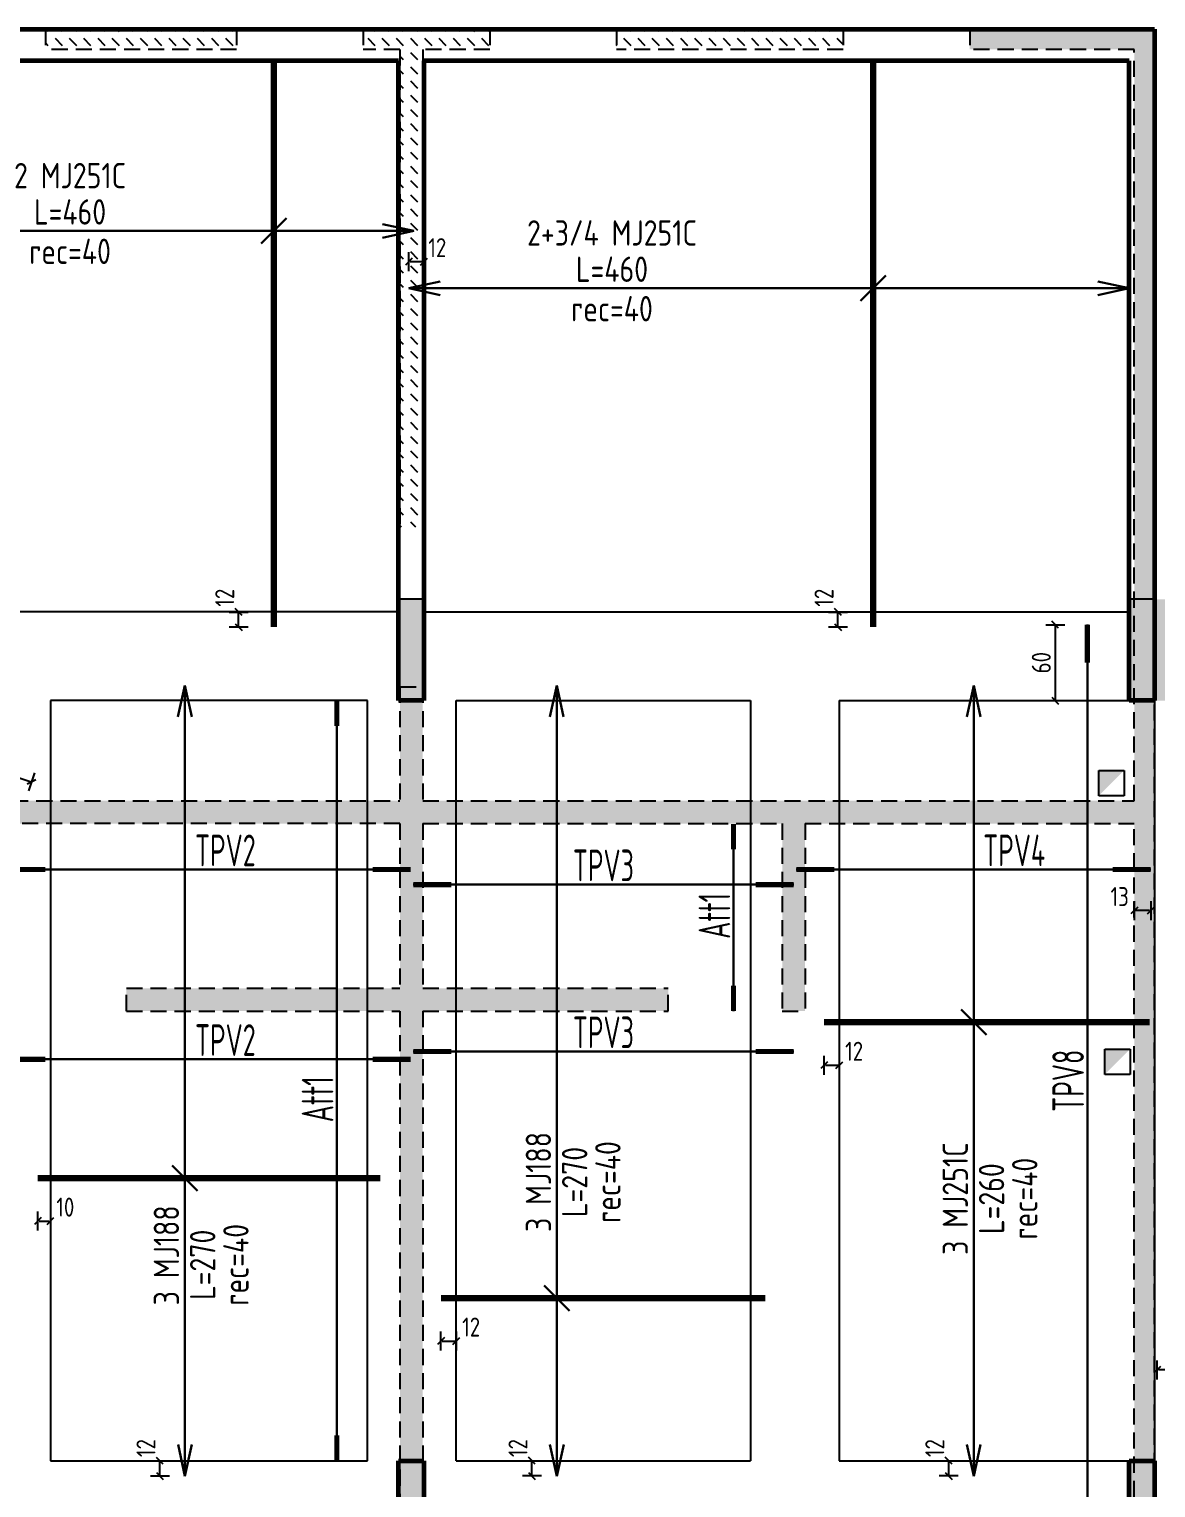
# Model space of a CAD drawing. Header units: millimetres. Extents: x 17235 to 23175, y -25578 to -23029.
# Drawn here: x 20720 to 21610, y -24941 to -23790 of the extents above; entities that cross this region are included whole.
import ezdxf
from ezdxf.enums import TextEntityAlignment as Align

# ---------------------------------------------------------------- set-up
doc = ezdxf.new("R2010")
doc.units = ezdxf.units.MM
doc.linetypes.add('CACHEX2', pattern=[19.05, 12.7, -6.35])
for name, color, linetype, lineweight in [('000-Arm_inf_cotes', 32, 'Continuous', 25), ('000-Arm_inf_txt', 32, 'Continuous', 30), ('000-Arm_inférieures', 32, 'Continuous', 90), ('01_murs_coup', 5, 'Continuous', 60)]:
    doc.layers.add(name, color=color, linetype=linetype, lineweight=lineweight)
for name, color, linetype in [('01_linteaux', 2, 'Continuous'), ('01_murs_sup', 2, 'CACHEX2'), ('01_poch_poteaux', 250, 'Continuous'), ('01_resv', 32, 'Continuous')]:
    doc.layers.add(name, color=color, linetype=linetype)
doc.styles.add('MATTE_TXT', font='isocpeur.ttf', dxfattribs={"width": 0.8})
doc.dimstyles.new('cot50-oblique', dxfattribs={"dimtxt": 15, "dimasz": 1, "dimexe": 7.5, "dimexo": 5, "dimgap": 3.5, "dimtad": 1, "dimdec": 1, "dimrnd": 0.5, "dimtxsty": 'MATTE_TXT', "dimblk": 'cote-bar-oblique', "dimcen": 2.5, "dimse1": 1, "dimse2": 1, "dimclrd": 3, "dimclre": 9, "dimclrt": 256, "dimadec": 1, "dimazin": 2, "dimtfac": 1, "dimtdec": 1, "dimtix": 1, "dimtmove": 2, "dimatfit": 3, "dimldrblk": 'NONE', "dimfxl": 1, "dimarcsym": 0})
pattern_1 = [(135, (20196.5144, 9356.769), (-11.2253202, 9e-16), [7.9375, -7.9375])]

# ---------------------------------------------------------------- blocks, each defined once
blk = doc.blocks.new('cote-bar-oblique')
at = {"color": 40, "linetype": 'Continuous'}
blk.add_line((-2.7, -2.7), (2.7, 2.7), dxfattribs=at)
at = {"linetype": 'Continuous'}
blk.add_line((0, 7.5), (0, -7.5), dxfattribs=at)
blk = doc.blocks.new('*D4')
at = {"layer": '000-Arm_inf_cotes', "color": 3, "lineweight": -2, "ltscale": 200, "transparency": 16777216}
blk.add_line((21021.1, -23973.2), (21031.1, -23973.2), dxfattribs=at)
at = {"layer": 'Defpoints', "color": 0, "ltscale": 200, "transparency": 16777216}
for p in [(21032.1, -23973.2), (21020.1, -23994.3), (21032.1, -23994.3)]:
    blk.add_point(p, dxfattribs=at)
at = {"layer": '000-Arm_inf_cotes', "color": 3, "lineweight": -2, "ltscale": 200, "transparency": 16777216, "rotation": 180}
blk.add_blockref('cote-bar-oblique', (21020.1, -23973.2), dxfattribs=at)
at = {"layer": '000-Arm_inf_cotes', "color": 3, "lineweight": -2, "ltscale": 200, "transparency": 16777216}
blk.add_blockref('cote-bar-oblique', (21032.1, -23973.2), dxfattribs=at)
at = {"layer": '000-Arm_inf_cotes', "ltscale": 200, "transparency": 16777216, "insert": (21042.6, -23962.2), "char_height": 15, "attachment_point": 5, "style": 'MATTE_TXT'}
blk.add_mtext('12', dxfattribs=at)
blk = doc.blocks.new('_None')
blk = doc.blocks.new('*D8')
at = {"layer": '000-Arm_inf_cotes', "color": 3, "lineweight": -2, "ltscale": 200, "transparency": 16777216}
blk.add_line((20885.7, -24260.8), (20885.7, -24250.8), dxfattribs=at)
at = {"layer": 'Defpoints', "color": 0, "ltscale": 200, "transparency": 16777216}
for p in [(20885.7, -24249.8), (20913.4, -24249.8), (20913.4, -24261.8)]:
    blk.add_point(p, dxfattribs=at)
at = {"layer": '000-Arm_inf_cotes', "color": 3, "lineweight": -2, "ltscale": 200, "transparency": 16777216}
for p, rotation in [((20885.7, -24249.8), 90), ((20885.7, -24261.8), 270)]:
    blk.add_blockref('cote-bar-oblique', p, dxfattribs=dict(at, rotation=rotation))
at = {"layer": '000-Arm_inf_cotes', "ltscale": 200, "transparency": 16777216, "insert": (20874.7, -24238.5), "char_height": 15, "attachment_point": 5, "rotation": 90, "style": 'MATTE_TXT'}
blk.add_mtext('12', dxfattribs=at)
blk = doc.blocks.new('*D9')
at = {"layer": '000-Arm_inf_cotes', "color": 3, "lineweight": -2, "ltscale": 200, "transparency": 16777216}
blk.add_line((21359, -24260.8), (21359, -24250.8), dxfattribs=at)
at = {"layer": 'Defpoints', "color": 0, "ltscale": 200, "transparency": 16777216}
for p in [(21359, -24249.8), (21386.8, -24249.8), (21386.8, -24261.8)]:
    blk.add_point(p, dxfattribs=at)
at = {"layer": '000-Arm_inf_cotes', "color": 3, "lineweight": -2, "ltscale": 200, "transparency": 16777216}
for p, rotation in [((21359, -24249.8), 90), ((21359, -24261.8), 270)]:
    blk.add_blockref('cote-bar-oblique', p, dxfattribs=dict(at, rotation=rotation))
at = {"layer": '000-Arm_inf_cotes', "ltscale": 200, "transparency": 16777216, "insert": (21348, -24238.5), "char_height": 15, "attachment_point": 5, "rotation": 90, "style": 'MATTE_TXT'}
blk.add_mtext('12', dxfattribs=at)
blk = doc.blocks.new('*D16')
at = {"layer": '000-Arm_inf_cotes', "color": 3, "lineweight": -2, "ltscale": 200, "transparency": 16777216}
blk.add_line((20675.4, -24368.7), (20721.1, -24383.5), dxfattribs=at)
at = {"layer": 'Defpoints', "color": 0, "ltscale": 200, "transparency": 16777216}
for p in [(20722.1, -24383.8), (20667.1, -24391.3), (20714.6, -24406.7)]:
    blk.add_point(p, dxfattribs=at)
at = {"layer": '000-Arm_inf_cotes', "color": 3, "lineweight": -2, "ltscale": 200, "transparency": 16777216}
for p, rotation in [((20674.5, -24368.4), 162.0529812246943), ((20722.1, -24383.8), 342.0529812246943)]:
    blk.add_blockref('cote-bar-oblique', p, dxfattribs=dict(at, rotation=rotation))
at = {"layer": '000-Arm_inf_cotes', "ltscale": 200, "transparency": 16777216, "insert": (20701.7, -24365.6), "char_height": 15, "attachment_point": 5, "rotation": 342.053, "style": 'MATTE_TXT'}
blk.add_mtext('50', dxfattribs=at)
blk = doc.blocks.new('*D17')
at = {"layer": '000-Arm_inf_cotes', "color": 3, "lineweight": -2, "ltscale": 200, "transparency": 16777216}
blk.add_line((20823.5, -24930.8), (20823.5, -24920.8), dxfattribs=at)
at = {"layer": 'Defpoints', "color": 0, "ltscale": 200, "transparency": 16777216}
for p in [(20823.5, -24919.8), (20843.2, -24919.8), (20843.2, -24931.8)]:
    blk.add_point(p, dxfattribs=at)
at = {"layer": '000-Arm_inf_cotes', "color": 3, "lineweight": -2, "ltscale": 200, "transparency": 16777216}
for p, rotation in [((20823.5, -24919.8), 90), ((20823.5, -24931.8), 270)]:
    blk.add_blockref('cote-bar-oblique', p, dxfattribs=dict(at, rotation=rotation))
at = {"layer": '000-Arm_inf_cotes', "ltscale": 200, "transparency": 16777216, "insert": (20812.5, -24909.7), "char_height": 15, "attachment_point": 5, "rotation": 90, "style": 'MATTE_TXT'}
blk.add_mtext('12', dxfattribs=at)
blk = doc.blocks.new('*D18')
at = {"layer": '000-Arm_inf_cotes', "color": 3, "lineweight": -2, "ltscale": 200, "transparency": 16777216}
blk.add_line((20728.1, -24730.5), (20736.1, -24730.5), dxfattribs=at)
at = {"layer": 'Defpoints', "color": 0, "ltscale": 200, "transparency": 16777216}
for p in [(20727.1, -24696.7), (20737.1, -24696.7), (20737.1, -24730.5)]:
    blk.add_point(p, dxfattribs=at)
at = {"layer": '000-Arm_inf_cotes', "color": 3, "lineweight": -2, "ltscale": 200, "transparency": 16777216, "rotation": 180}
blk.add_blockref('cote-bar-oblique', (20727.1, -24730.5), dxfattribs=at)
at = {"layer": '000-Arm_inf_cotes', "color": 3, "lineweight": -2, "ltscale": 200, "transparency": 16777216}
blk.add_blockref('cote-bar-oblique', (20737.1, -24730.5), dxfattribs=at)
at = {"layer": '000-Arm_inf_cotes', "ltscale": 200, "transparency": 16777216, "insert": (20748.8, -24719.5), "char_height": 15, "attachment_point": 5, "style": 'MATTE_TXT'}
blk.add_mtext('10', dxfattribs=at)
blk = doc.blocks.new('*D19')
at = {"layer": '000-Arm_inf_cotes', "color": 3, "lineweight": -2, "ltscale": 200, "transparency": 16777216}
blk.add_line((21117.3, -24930.7), (21117.3, -24920.7), dxfattribs=at)
at = {"layer": 'Defpoints', "color": 0, "ltscale": 200, "transparency": 16777216}
for p in [(21117.3, -24919.7), (21137, -24919.7), (21137, -24931.7)]:
    blk.add_point(p, dxfattribs=at)
at = {"layer": '000-Arm_inf_cotes', "color": 3, "lineweight": -2, "ltscale": 200, "transparency": 16777216}
for p, rotation in [((21117.3, -24919.7), 90), ((21117.3, -24931.7), 270)]:
    blk.add_blockref('cote-bar-oblique', p, dxfattribs=dict(at, rotation=rotation))
at = {"layer": '000-Arm_inf_cotes', "ltscale": 200, "transparency": 16777216, "insert": (21106.3, -24909.7), "char_height": 15, "attachment_point": 5, "rotation": 90, "style": 'MATTE_TXT'}
blk.add_mtext('12', dxfattribs=at)
blk = doc.blocks.new('*D20')
at = {"layer": '000-Arm_inf_cotes', "color": 3, "lineweight": -2, "ltscale": 200, "transparency": 16777216}
blk.add_line((21046.5, -24825.2), (21056.6, -24825.2), dxfattribs=at)
at = {"layer": 'Defpoints', "color": 0, "ltscale": 200, "transparency": 16777216}
for p in [(21045.5, -24791.4), (21057.6, -24791.4), (21057.6, -24825.2)]:
    blk.add_point(p, dxfattribs=at)
at = {"layer": '000-Arm_inf_cotes', "color": 3, "lineweight": -2, "ltscale": 200, "transparency": 16777216, "rotation": 180}
blk.add_blockref('cote-bar-oblique', (21045.5, -24825.2), dxfattribs=at)
at = {"layer": '000-Arm_inf_cotes', "color": 3, "lineweight": -2, "ltscale": 200, "transparency": 16777216}
blk.add_blockref('cote-bar-oblique', (21057.6, -24825.2), dxfattribs=at)
at = {"layer": '000-Arm_inf_cotes', "ltscale": 200, "transparency": 16777216, "insert": (21069.3, -24814.2), "char_height": 15, "attachment_point": 5, "style": 'MATTE_TXT'}
blk.add_mtext('12', dxfattribs=at)
blk = doc.blocks.new('*D21')
at = {"layer": '000-Arm_inf_cotes', "color": 3, "lineweight": -2, "ltscale": 200, "transparency": 16777216}
blk.add_line((21446.5, -24930.7), (21446.5, -24920.7), dxfattribs=at)
at = {"layer": 'Defpoints', "color": 0, "ltscale": 200, "transparency": 16777216}
for p in [(21446.5, -24919.7), (21466.2, -24919.7), (21466.2, -24931.7)]:
    blk.add_point(p, dxfattribs=at)
at = {"layer": '000-Arm_inf_cotes', "color": 3, "lineweight": -2, "ltscale": 200, "transparency": 16777216}
for p, rotation in [((21446.5, -24919.7), 90), ((21446.5, -24931.7), 270)]:
    blk.add_blockref('cote-bar-oblique', p, dxfattribs=dict(at, rotation=rotation))
at = {"layer": '000-Arm_inf_cotes', "ltscale": 200, "transparency": 16777216, "insert": (21435.5, -24909.7), "char_height": 15, "attachment_point": 5, "rotation": 90, "style": 'MATTE_TXT'}
blk.add_mtext('12', dxfattribs=at)
blk = doc.blocks.new('*D22')
at = {"layer": '000-Arm_inf_cotes', "color": 3, "lineweight": -2, "ltscale": 200, "transparency": 16777216}
blk.add_line((21349.1, -24607.5), (21359.1, -24607.5), dxfattribs=at)
at = {"layer": 'Defpoints', "color": 0, "ltscale": 200, "transparency": 16777216}
for p in [(21348.1, -24573.6), (21360.1, -24573.6), (21360.1, -24607.5)]:
    blk.add_point(p, dxfattribs=at)
at = {"layer": '000-Arm_inf_cotes', "color": 3, "lineweight": -2, "ltscale": 200, "transparency": 16777216, "rotation": 180}
blk.add_blockref('cote-bar-oblique', (21348.1, -24607.5), dxfattribs=at)
at = {"layer": '000-Arm_inf_cotes', "color": 3, "lineweight": -2, "ltscale": 200, "transparency": 16777216}
blk.add_blockref('cote-bar-oblique', (21360.1, -24607.5), dxfattribs=at)
at = {"layer": '000-Arm_inf_cotes', "ltscale": 200, "transparency": 16777216, "insert": (21371.8, -24596.5), "char_height": 15, "attachment_point": 5, "style": 'MATTE_TXT'}
blk.add_mtext('12', dxfattribs=at)
blk = doc.blocks.new('*D48')
at = {"layer": '000-Arm_inf_cotes', "color": 3, "lineweight": -2, "ltscale": 200, "transparency": 16777216}
blk.add_line((21653.1, -24848), (21612.1, -24848), dxfattribs=at)
at = {"layer": 'Defpoints', "color": 0, "ltscale": 200, "transparency": 16777216}
for p in [(21611.1, -24848), (21611.1, -24919.8), (21654.1, -24919.8)]:
    blk.add_point(p, dxfattribs=at)
at = {"layer": '000-Arm_inf_cotes', "color": 3, "lineweight": -2, "ltscale": 200, "transparency": 16777216, "rotation": 180}
blk.add_blockref('cote-bar-oblique', (21611.1, -24848), dxfattribs=at)
at = {"layer": '000-Arm_inf_cotes', "color": 3, "lineweight": -2, "ltscale": 200, "transparency": 16777216}
blk.add_blockref('cote-bar-oblique', (21654.1, -24848), dxfattribs=at)
at = {"layer": '000-Arm_inf_cotes', "ltscale": 200, "transparency": 16777216, "insert": (21632.6, -24837), "char_height": 15, "attachment_point": 5, "style": 'MATTE_TXT'}
blk.add_mtext('43', dxfattribs=at)
blk = doc.blocks.new('*D66')
at = {"layer": '000-Arm_inf_cotes', "color": 3, "lineweight": -2, "ltscale": 200, "transparency": 16777216}
blk.add_line((21605.1, -24485.4), (21594.1, -24485.4), dxfattribs=at)
at = {"layer": 'Defpoints', "color": 0, "ltscale": 200, "transparency": 16777216}
for p in [(21593.1, -24453.1), (21606.1, -24453.1), (21593.1, -24485.4)]:
    blk.add_point(p, dxfattribs=at)
at = {"layer": '000-Arm_inf_cotes', "color": 3, "lineweight": -2, "ltscale": 200, "transparency": 16777216, "rotation": 180}
blk.add_blockref('cote-bar-oblique', (21593.1, -24485.4), dxfattribs=at)
at = {"layer": '000-Arm_inf_cotes', "color": 3, "lineweight": -2, "ltscale": 200, "transparency": 16777216}
blk.add_blockref('cote-bar-oblique', (21606.1, -24485.4), dxfattribs=at)
at = {"layer": '000-Arm_inf_cotes', "ltscale": 200, "transparency": 16777216, "insert": (21581.5, -24474.4), "char_height": 15, "attachment_point": 5, "style": 'MATTE_TXT'}
blk.add_mtext('13', dxfattribs=at)
blk = doc.blocks.new('*D68')
at = {"layer": '000-Arm_inf_cotes', "color": 3, "lineweight": -2, "ltscale": 200, "transparency": 16777216}
blk.add_line((21530.6, -24260.8), (21530.6, -24318.8), dxfattribs=at)
at = {"layer": 'Defpoints', "color": 0, "ltscale": 200, "transparency": 16777216}
for p in [(21556, -24259.8), (21530.6, -24319.8), (21556, -24319.8)]:
    blk.add_point(p, dxfattribs=at)
at = {"layer": '000-Arm_inf_cotes', "color": 3, "lineweight": -2, "ltscale": 200, "transparency": 16777216}
for p, rotation in [((21530.6, -24259.8), 90), ((21530.6, -24319.8), 270)]:
    blk.add_blockref('cote-bar-oblique', p, dxfattribs=dict(at, rotation=rotation))
at = {"layer": '000-Arm_inf_cotes', "ltscale": 200, "transparency": 16777216, "insert": (21519.6, -24289.8), "char_height": 15, "attachment_point": 5, "rotation": 90, "style": 'MATTE_TXT'}
blk.add_mtext('60', dxfattribs=at)

msp = doc.modelspace()

# ---------------------------------------------------------------- hatches: boundary and pattern name
at = {"layer": '01_murs_sup', "ltscale": 0.1}
h = msp.add_hatch(dxfattribs=at)
h.set_pattern_fill('DASH', color=256, scale=2.5, angle=135)
h.set_pattern_definition(pattern_1)
edge = h.paths.add_edge_path()
edge.add_line((21609.07, -23789.75), (21463.09, -23789.75))
edge.add_line((21463.09, -23789.75), (21463.09, -23805.75))
edge.add_line((21463.09, -23805.75), (21593.07, -23805.75))
edge.add_line((21593.07, -23805.75), (21593.07, -24398.81))
edge.add_line((21593.07, -24398.81), (21031.07, -24398.81))
edge.add_line((21031.07, -24398.81), (21031.07, -24308.88))
edge.add_line((21031.07, -24308.88), (21013.07, -24308.88))
edge.add_line((21013.07, -24308.88), (21013.07, -24398.81))
edge.add_line((21013.07, -24398.81), (20421.07, -24398.81))
edge.add_line((20421.07, -24398.81), (20421.07, -23805.75))
edge.add_line((20421.07, -23805.75), (20633.07, -23805.75))
edge.add_line((20633.07, -23805.75), (20633.07, -23789.75))
edge.add_line((20633.07, -23789.75), (20606.07, -23789.75))
edge.add_line((20606.07, -23789.75), (20606.07, -23789.75))
edge.add_line((20606.07, -23789.75), (20401.08, -23789.75))
edge.add_line((20401.08, -23789.75), (20403.7, -24149.71))
edge.add_line((20403.7, -24149.71), (20028.45, -24149.71))
edge.add_line((20028.45, -24149.71), (20025.82, -24309.66))
edge.add_arc((19535.58, -25022.92), 865.5, 31.88506, 55.49792, ccw=False)
edge.add_line((20270.48, -24565.75), (20401.08, -24565.75))
edge.add_line((20401.08, -24565.75), (20401.08, -25173.75))
edge.add_line((20401.08, -25173.75), (20610.07, -25173.75))
edge.add_line((20610.07, -25173.75), (20610.07, -25157.75))
edge.add_line((20610.07, -25157.75), (20421.07, -25157.75))
edge.add_line((20421.07, -25157.75), (20421.07, -24416.81))
edge.add_line((20421.07, -24416.81), (21013.07, -24416.81))
edge.add_line((21013.07, -24416.81), (21013.07, -24546.75))
edge.add_line((21013.07, -24546.75), (20797, -24546.75))
edge.add_line((20797, -24546.75), (20797, -24564.75))
edge.add_line((20797, -24564.75), (21013.07, -24564.75))
edge.add_line((21013.07, -24564.75), (21013.07, -25157.75))
edge.add_line((21013.07, -25157.75), (20910.07, -25157.75))
edge.add_line((20910.07, -25157.75), (20910.07, -25173.75))
edge.add_line((20910.07, -25173.75), (21190.07, -25173.75))
edge.add_line((21190.07, -25173.75), (21190.07, -25157.75))
edge.add_line((21190.07, -25157.75), (21031.07, -25157.75))
edge.add_line((21031.07, -25157.75), (21031.07, -24564.75))
edge.add_line((21031.07, -24564.75), (21225, -24564.75))
edge.add_line((21225, -24564.75), (21225, -24546.75))
edge.add_line((21225, -24546.75), (21031.07, -24546.75))
edge.add_line((21031.07, -24546.75), (21031.07, -24416.81))
edge.add_line((21031.07, -24416.81), (21315, -24416.81))
edge.add_line((21315, -24416.81), (21315, -24564.75))
edge.add_line((21315, -24564.75), (21333, -24564.75))
edge.add_line((21333, -24564.75), (21333, -24416.81))
edge.add_line((21333, -24416.81), (21593.07, -24416.81))
edge.add_line((21593.07, -24416.81), (21593.07, -25157.75))
edge.add_line((21593.07, -25157.75), (21490.07, -25157.75))
edge.add_line((21490.07, -25157.75), (21490.07, -25173.75))
edge.add_line((21490.07, -25173.75), (21609.07, -25173.75))
edge.add_line((21609.07, -25173.75), (21609.07, -23789.75))
edge = h.paths.add_edge_path(flags=16)
edge.add_line((20401.08, -24545.75), (20281.51, -24545.75))
edge.add_arc((19535.58, -25022.92), 885.5, 32.60694, 54.97246)
edge.add_line((20043.82, -24297.81), (20043.82, -24172.75))
edge.add_line((20043.82, -24172.75), (20133.82, -24172.75))
edge.add_line((20133.82, -24172.75), (20133.78, -24350.72))
edge.add_line((20133.78, -24350.72), (20109.63, -24350.72))
edge.add_arc((20049.77, -24449.54), 115.54, 44.36286, 58.79237, ccw=False)
edge.add_line((20132.37, -24368.75), (20401.08, -24368.75))
edge.add_line((20401.08, -24368.75), (20401.08, -24545.75))
h.paths.add_polyline_path([(20401.08, -24350.71), (20236.07, -24350.71), (20236.07, -24165.71), (20401.08, -24165.71)], flags=16)
h.paths.add_polyline_path([(20216.07, -24350.72), (20151.82, -24350.72), (20151.82, -24172.75), (20216.07, -24172.75)], flags=16)
h = msp.add_hatch(dxfattribs=at)
h.set_pattern_fill('DASH', color=256, scale=2.5, angle=135)
h.set_pattern_definition(pattern_1)
h.paths.add_polyline_path([(21084.07, -23789.75), (20984.07, -23789.75), (20984.07, -23805.75), (21013.07, -23805.75), (21013.07, -24182.81), (21031.07, -24182.81), (21031.07, -23805.75), (21084.07, -23805.75)])
h.paths.add_polyline_path([(21363.09, -23789.75), (21184.07, -23789.75), (21184.07, -23805.75), (21363.09, -23805.75)])
h.paths.add_polyline_path([(20884.07, -23789.75), (20733.07, -23789.75), (20733.07, -23805.75), (20884.07, -23805.75)])
at = {"layer": '01_poch_poteaux', "ltscale": 200}
h = msp.add_hatch(color=256, dxfattribs=at)
h.dxf.hatch_style = 1
h.paths.add_polyline_path([(21032.07, -24239.75), (21022.55, -24239.75), (21022.55, -24308.88), (21031.07, -24308.88), (21031.07, -24319.75), (21032.07, -24319.75)])
h.paths.add_polyline_path([(21022.55, -24239.75), (21012.07, -24239.75), (21012.07, -24319.75), (21013.07, -24319.75), (21013.07, -24308.88), (21022.55, -24308.88)])
h.paths.add_polyline_path([(21022.55, -24308.88), (21013.07, -24308.88), (21013.07, -24319.75), (21022.55, -24319.75)])
h.paths.add_polyline_path([(21031.07, -24308.88), (21022.55, -24308.88), (21022.55, -24319.75), (21031.07, -24319.75)])
h = msp.add_hatch(color=256, dxfattribs=at)
h.dxf.hatch_style = 1
h.paths.add_polyline_path([(21593.07, -24239.75), (21589.07, -24239.75), (21589.07, -24319.75), (21593.07, -24319.75)])
h = msp.add_hatch(color=256, dxfattribs=at)
h.dxf.hatch_style = 1
h.paths.add_polyline_path([(21601.57, -24239.75), (21593.07, -24239.75), (21593.07, -24319.75), (21601.57, -24319.75)])
h.paths.add_polyline_path([(21609.07, -24239.75), (21601.57, -24239.75), (21601.57, -24319.75), (21609.07, -24319.75)])
h.paths.add_polyline_path([(21619.57, -24239.75), (21611.07, -24239.75), (21611.07, -24319.75), (21619.57, -24319.75)])
h.paths.add_polyline_path([(21627.07, -24239.75), (21619.57, -24239.75), (21619.57, -24319.75), (21627.07, -24319.75)])
h.paths.add_polyline_path([(21631.07, -24239.75), (21627.07, -24239.75), (21627.07, -24319.75), (21631.07, -24319.75)])
h = msp.add_hatch(color=256, dxfattribs=at)
h.dxf.hatch_style = 1
h.paths.add_polyline_path([(21022.55, -24919.75), (21013.07, -24919.75), (21013.07, -24999.77), (21022.55, -24999.77)])
h.paths.add_polyline_path([(21031.07, -24919.75), (21022.55, -24919.75), (21022.55, -24999.77), (21031.07, -24999.77)])
h.paths.add_polyline_path([(21013.07, -24919.75), (21012.07, -24919.75), (21012.07, -24999.77), (21013.07, -24999.77)])
h.paths.add_polyline_path([(21032.07, -24919.75), (21031.07, -24919.75), (21031.07, -24999.77), (21032.07, -24999.77)])
h = msp.add_hatch(color=256, dxfattribs=at)
h.dxf.hatch_style = 1
h.paths.add_polyline_path([(21593.07, -24919.75), (21589.07, -24919.75), (21589.07, -24999.77), (21593.07, -24999.77)])
h.paths.add_polyline_path([(21601.58, -24919.75), (21593.07, -24919.75), (21593.07, -24999.77), (21601.58, -24999.77)])
h.paths.add_polyline_path([(21609.07, -24919.75), (21601.58, -24919.75), (21601.58, -24999.77), (21609.07, -24999.77)])

# ---------------------------------------------------------------- linework, layer by layer
at = {"layer": '000-Arm_inf_txt'}
for p, q in [((20903.44, -23959.03), (20923.44, -23939.03)), ((21376.77, -24004.28), (21396.77, -23984.28)), ((21476.2, -24583.64), (21456.2, -24563.64)), ((20853.19, -24706.73), (20833.19, -24686.73)), ((21146.98, -24801.39), (21126.98, -24781.39))]:
    msp.add_line(p, q, dxfattribs=at)
at = {"layer": '000-Arm_inf_txt', "ltscale": 3}
for p, q in [((21024.07, -23949.03), (20999.2, -23943.62)), ((21024.07, -23949.03), (20999.2, -23954.43)), ((21020.07, -23994.28), (21044.95, -23988.87)), ((21589.07, -23994.28), (21564.2, -23988.87)), ((21020.07, -23994.28), (21044.95, -23999.69)), ((21589.07, -23994.28), (21564.2, -23999.69)), ((20843.19, -24307.75), (20837.79, -24332.62)), ((20843.19, -24307.75), (20848.6, -24332.62)), ((21136.98, -24307.74), (21131.57, -24332.62)), ((21136.98, -24307.74), (21142.38, -24332.62)), ((21466.2, -24307.74), (21460.79, -24332.62)), ((21466.2, -24307.74), (21471.6, -24332.62)), ((20843.21, -24931.76), (20837.8, -24906.88)), ((20843.21, -24931.76), (20848.61, -24906.88)), ((21136.99, -24931.75), (21131.58, -24906.87)), ((21136.99, -24931.75), (21142.4, -24906.87)), ((21466.21, -24931.75), (21460.8, -24906.87)), ((21466.21, -24931.75), (21471.62, -24906.87))]:
    msp.add_line(p, q, dxfattribs=at)
at = {"layer": '000-Arm_inf_txt', "ltscale": 50}
for p, q in [((20592.07, -23949.03), (21024.07, -23949.03)), ((21020.07, -23994.28), (21589.07, -23994.28)), ((20843.21, -24931.76), (20843.19, -24307.75)), ((21136.99, -24931.75), (21136.98, -24307.74)), ((21466.21, -24931.75), (21466.2, -24307.74))]:
    msp.add_line(p, q, dxfattribs=at)
at = {"layer": '000-Arm_inf_txt', "ltscale": 20}
for p, q in [((21555.98, -24259.75), (21555.98, -24979.75)), ((20963.19, -24319.75), (20963.18, -24919.75)), ((21276.61, -24417.17), (21276.61, -24564.75)), ((21021.55, -24453.13), (20703.08, -24453.12)), ((21606.07, -24453.13), (21326.07, -24453.12)), ((21324.07, -24464.98), (21023.55, -24464.98)), ((21021.55, -24602.85), (20703.08, -24602.85)), ((21324.07, -24596.75), (21023.55, -24596.75))]:
    msp.add_line(p, q, dxfattribs=at)
at = {"layer": '000-Arm_inf_txt', "ltscale": 20, "const_width": 4}
for points in [[(21555.98, -24259.75), (21555.98, -24289.75)], [(20963.19, -24319.75), (20963.19, -24339.75)], [(21276.61, -24417.17), (21276.61, -24437.17)], [(20703.08, -24453.12), (20733.08, -24453.12)], [(21021.55, -24453.12), (20991.55, -24453.12)], [(21326.07, -24453.12), (21356.07, -24453.12)], [(21606.07, -24453.12), (21576.07, -24453.12)], [(21023.55, -24464.98), (21053.55, -24464.98)], [(21324.07, -24464.98), (21294.07, -24464.98)], [(21276.61, -24564.75), (21276.61, -24544.75)], [(20703.08, -24602.84), (20733.08, -24602.84)], [(21021.55, -24602.85), (20991.55, -24602.85)], [(21023.55, -24596.75), (21053.55, -24596.75)], [(21324.07, -24596.75), (21294.07, -24596.75)], [(20963.18, -24919.75), (20963.18, -24899.75)]]:
    msp.add_lwpolyline(points, dxfattribs=at)
at = {"layer": '000-Arm_inférieures', "ltscale": 100, "const_width": 5}
for points in [[(20913.44, -24261.75), (20913.44, -23814.75)], [(21386.77, -24261.75), (21386.77, -23814.75)], [(21605.07, -24573.64), (21348.07, -24573.64)], [(20997.55, -24696.74), (20727.07, -24696.74)], [(21301.55, -24791.39), (21045.55, -24791.39)]]:
    msp.add_lwpolyline(points, dxfattribs=at)
at = {"layer": '01_linteaux', "ltscale": 0.1}
for p, q in [((21012.07, -24249.75), (20604.07, -24249.75)), ((21032.07, -24249.75), (21589.07, -24249.75)), ((20737.08, -24319.75), (20737.07, -24919.76)), ((20987.55, -24319.75), (20737.08, -24319.75)), ((20987.55, -24919.75), (20987.55, -24319.75)), ((21057.55, -24919.75), (21057.55, -24319.75)), ((21057.55, -24319.75), (21290.07, -24319.75)), ((21290.07, -24319.75), (21290.07, -24919.75)), ((21360.07, -24319.75), (21360.07, -24919.75)), ((21360.07, -24319.75), (21589.07, -24319.75)), ((21609.07, -24319.75), (21609.07, -24919.75)), ((20737.07, -24919.76), (20987.55, -24919.75)), ((21057.55, -24919.75), (21290.07, -24919.75)), ((21360.07, -24919.75), (21589.07, -24919.75))]:
    msp.add_line(p, q, dxfattribs=at)
at = {"layer": '01_murs_coup'}
for p, q in [((20117.98, -23789.75), (21609.07, -23789.75)), ((21609.07, -23789.75), (21609.07, -24319.75)), ((21012.07, -23814.75), (20604.07, -23814.75)), ((21012.07, -24319.75), (21012.07, -23814.75)), ((21589.07, -23814.75), (21032.07, -23814.75)), ((21032.07, -23814.75), (21032.07, -24319.75)), ((21589.07, -24319.75), (21589.07, -23814.75)), ((21032.07, -24319.75), (21012.07, -24319.75)), ((21609.07, -24319.75), (21589.07, -24319.75)), ((21012.07, -25422.75), (21012.07, -24919.75)), ((21012.07, -24919.75), (21032.07, -24919.75)), ((21032.07, -24919.75), (21032.07, -25422.75)), ((21589.07, -25422.75), (21589.07, -24919.75)), ((21589.07, -24919.75), (21609.07, -24919.75)), ((21609.07, -24919.75), (21609.07, -25447.75))]:
    msp.add_line(p, q, dxfattribs=at)
at = {"layer": '01_murs_sup'}
for p, q in [((20884.07, -23789.75), (20733.07, -23789.75)), ((20733.07, -23789.75), (20733.07, -23805.75)), ((20884.07, -23789.75), (20884.07, -23805.75)), ((21084.07, -23789.75), (20984.07, -23789.75)), ((20984.07, -23789.75), (20984.07, -23805.75)), ((21084.07, -23789.75), (21084.07, -23805.75)), ((21363.09, -23789.75), (21184.07, -23789.75)), ((21184.07, -23789.75), (21184.07, -23805.75)), ((21363.09, -23789.75), (21363.09, -23805.75)), ((21609.07, -23789.75), (21463.09, -23789.75)), ((21463.09, -23789.75), (21463.09, -23805.75)), ((21609.07, -25173.75), (21609.07, -23789.75)), ((20884.07, -23805.75), (20733.07, -23805.75)), ((21013.07, -23805.75), (20984.07, -23805.75)), ((21013.07, -23805.75), (21013.07, -24182.81)), ((21084.07, -23805.75), (21031.07, -23805.75)), ((21031.07, -23805.75), (21031.07, -24182.81)), ((21363.09, -23805.75), (21184.07, -23805.75)), ((21593.07, -23805.75), (21463.09, -23805.75)), ((21593.07, -24398.81), (21593.07, -23805.75)), ((21013.07, -24308.88), (21013.07, -24398.81)), ((21013.07, -24308.88), (21031.07, -24308.88)), ((21031.07, -24308.88), (21031.07, -24398.81)), ((20421.08, -24398.81), (21013.07, -24398.81)), ((21031.07, -24398.81), (21593.07, -24398.81)), ((21013.07, -24416.81), (20421.07, -24416.81)), ((21013.07, -24416.81), (21013.07, -24546.75)), ((21031.07, -24416.81), (21031.07, -24546.75)), ((21031.07, -24416.81), (21315, -24416.81)), ((21315, -24416.81), (21315, -24564.75)), ((21333, -24416.81), (21333, -24564.75)), ((21333, -24416.81), (21593.07, -24416.81)), ((21593.07, -25157.75), (21593.07, -24416.81)), ((20797, -24546.75), (21013.07, -24546.75)), ((20797, -24564.75), (20797, -24546.75)), ((21031.07, -24546.75), (21225, -24546.75)), ((21225, -24564.75), (21225, -24546.75)), ((20797, -24564.75), (21013.07, -24564.75)), ((21013.07, -24564.75), (21013.07, -25157.75)), ((21031.07, -24564.75), (21031.07, -25157.75)), ((21031.07, -24564.75), (21225, -24564.75)), ((21315, -24564.75), (21333, -24564.75))]:
    msp.add_line(p, q, dxfattribs=at)
at = {"layer": '01_poch_poteaux'}
msp.add_line((21032.07, -24239.75), (21012.07, -24239.75), dxfattribs=at)
at = {"layer": '01_poch_poteaux', "ltscale": 200}
msp.add_line((21609.07, -24239.75), (21589.07, -24239.75), dxfattribs=at)
at = {"layer": '01_resv', "ltscale": 200}
for p, q in [((21565.07, -24374.83), (21585.07, -24374.83)), ((21565.07, -24394.83), (21565.07, -24374.83)), ((21585.07, -24374.83), (21585.07, -24394.83)), ((21585.07, -24394.83), (21565.07, -24394.83)), ((21569.7, -24594.71), (21589.7, -24594.71)), ((21569.7, -24614.71), (21569.7, -24594.71)), ((21589.7, -24594.71), (21589.7, -24614.71)), ((21589.7, -24614.71), (21569.7, -24614.71))]:
    msp.add_line(p, q, dxfattribs=at)
for points in [[(21565.07, -24394.83), (21565.07, -24374.83), (21585.07, -24374.83)], [(21569.7, -24614.71), (21569.7, -24594.71), (21589.7, -24594.71)]]:
    msp.add_solid(points, dxfattribs=at)

# ---------------------------------------------------------------- texts
at = {"layer": '000-Arm_inf_txt', "style": 'MATTE_TXT', "width": 0.8}
for s, rotation, p in [('2 MJ251C', 0, (20752.56, -23915.33)), ('L=460', 0, (20752.56, -23943.98)), ('2+3/4 MJ251C', 0, (21180.56, -23960.58)), ('rec=40', 0, (20752.56, -23975.11)), ('L=460', 0, (21180.56, -23989.23)), ('rec=40', 0, (21180.56, -24020.37)), ('3 MJ188', 90, (21132.43, -24699.69)), ('rec=40', 90, (21187.32, -24699.69)), ('3 MJ251C', 90, (21461.65, -24712.81)), ('L=270', 90, (21161.08, -24699.69)), ('rec=40', 90, (21516.54, -24712.81)), ('L=260', 90, (21490.3, -24712.81)), ('3 MJ188', 90, (20838.64, -24757.58)), ('L=270', 90, (20867.3, -24765.03)), ('rec=40', 90, (20893.54, -24765.03))]:
    msp.add_text(s, height=20, rotation=rotation, dxfattribs=at).set_placement(p, align=Align.CENTER)
at = {"layer": '000-Arm_inf_txt', "ltscale": 100, "style": 'MATTE_TXT', "width": 0.6}
for s, p in [('TPV2', (20875.21, -24450.45, -0.37)), ('TPV4', (21498.21, -24450.45, -0.37)), ('TPV3', (21173.81, -24462.3, -0.37)), ('TPV3', (21173.81, -24594.07, -0.37)), ('TPV2', (20875.21, -24600.17, -0.37))]:
    msp.add_text(s, height=25, dxfattribs=at).set_placement(p, align=Align.CENTER)
for s, p in [('Att1', (21273.93, -24489.62, -0.37)), ('TPV8', (21553.3, -24619.75, -0.37)), ('Att1', (20960.51, -24634.39, -0.37))]:
    msp.add_text(s, height=25, rotation=90, dxfattribs=at).set_placement(p, align=Align.CENTER)

# ---------------------------------------------------------------- dimensions: what is measured, and where the dimension line sits
at = {"layer": '000-Arm_inf_cotes', "ltscale": 200}
for base, p1, p2, picture, middle in [((21032.07, -23973.21), (21020.07, -23994.28), (21032.07, -23994.28), '*D4', (21042.64, -23962.21)), ((21593.07, -24485.43), (21606.07, -24453.13), (21593.07, -24453.12), '*D66', (21581.47, -24474.43)), ((21360.07, -24607.46), (21348.07, -24573.64), (21360.07, -24573.64), '*D22', (21371.79, -24596.46)), ((20737.07, -24730.55), (20727.07, -24696.74), (20737.07, -24696.74), '*D18', (20748.79, -24719.55)), ((21057.55, -24825.2), (21045.55, -24791.39), (21057.55, -24791.39), '*D20', (21069.27, -24814.2))]:
    dim = msp.add_linear_dim(base=base, p1=p1, p2=p2, dimstyle='cot50-oblique', dxfattribs=at)
    dim.commit()
    dim.dimension.update_dxf_attribs({"geometry": picture, "text_midpoint": middle, "dimtype": 160})
for base, p1, p2, picture, middle in [((20885.67, -24249.75), (20913.44, -24261.75), (20913.44, -24249.75), '*D8', (20874.67, -24238.48)), ((21359, -24249.75), (21386.77, -24261.75), (21386.77, -24249.75), '*D9', (21348, -24238.48)), ((20823.53, -24919.76), (20843.21, -24931.76), (20843.21, -24919.76), '*D17', (20812.53, -24909.71)), ((21117.31, -24919.75), (21136.99, -24931.75), (21136.99, -24919.75), '*D19', (21106.31, -24909.7)), ((21446.53, -24919.75), (21466.21, -24931.75), (21466.21, -24919.75), '*D21', (21435.53, -24909.7))]:
    dim = msp.add_linear_dim(base=base, p1=p1, p2=p2, angle=90, dimstyle='cot50-oblique', dxfattribs=at)
    dim.commit()
    dim.dimension.update_dxf_attribs({"geometry": picture, "text_midpoint": middle, "dimtype": 160})
dim = msp.add_linear_dim(base=(21530.61, -24319.75), p1=(21555.98, -24259.75), p2=(21555.98, -24319.75), angle=90, dimstyle='cot50-oblique', dxfattribs=at)
dim.commit()
dim.dimension.update_dxf_attribs({"geometry": '*D68', "text_midpoint": (21519.61, -24289.75)})
dim = msp.add_aligned_dim(p1=(20667.08, -24391.29), p2=(20714.65, -24406.7), distance=24.08, dimstyle='cot50-oblique', dxfattribs=at)
dim.commit()
dim.dimension.update_dxf_attribs({"geometry": '*D16', "text_midpoint": (20701.67, -24365.63)})
dim = msp.add_linear_dim(base=(21611.07, -24847.99), p1=(21654.07, -24919.75), p2=(21611.07, -24919.75), dimstyle='cot50-oblique', dxfattribs=at)
dim.commit()
dim.dimension.update_dxf_attribs({"geometry": '*D48', "text_midpoint": (21632.57, -24836.99)})

doc.saveas('drawing.dxf')
